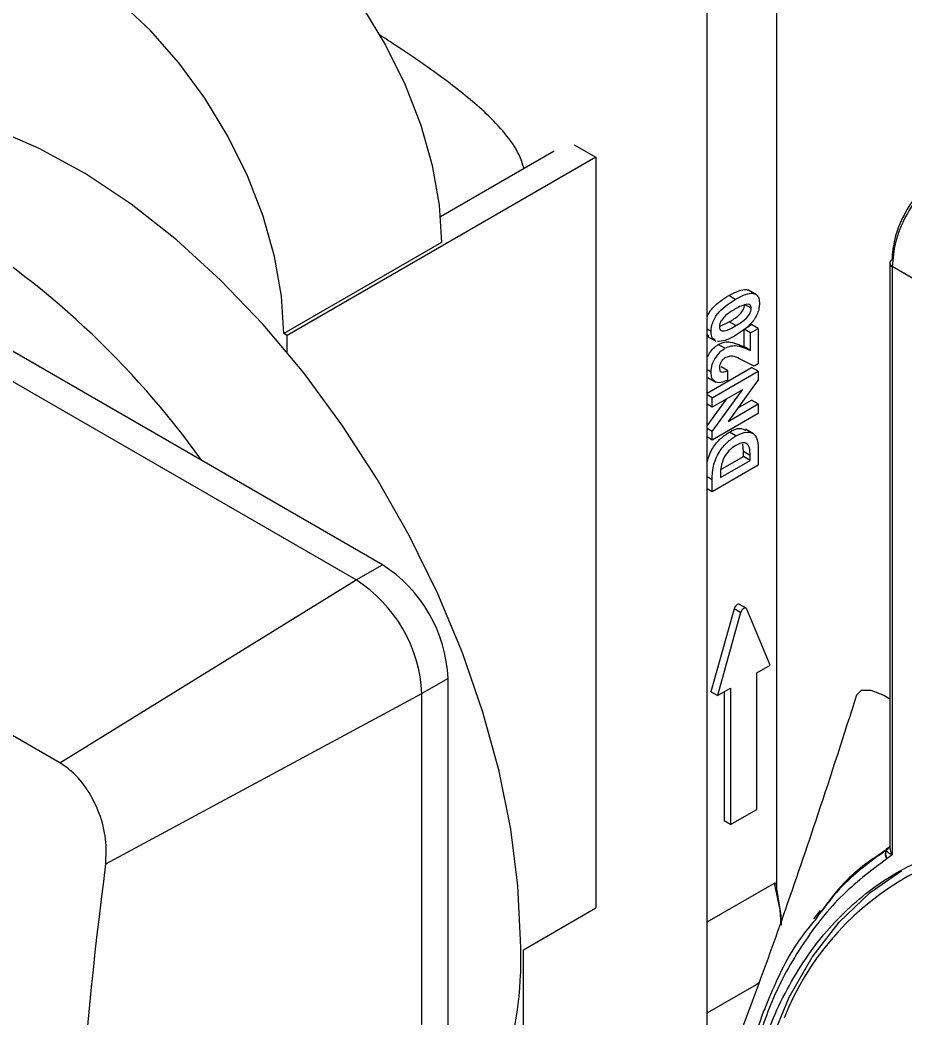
# Model space of a CAD drawing. Extents: x 150 to 4150, y 50 to 2920.
# Drawn here: x 3301.8 to 3420.9, y 1548.9 to 1683.2 of the extents above; entities that cross this region are included whole.
import ezdxf

# ---------------------------------------------------------------- set-up
doc = ezdxf.new("R2010")
doc.units = 0
doc.header["$LTSCALE"] = 10
doc.linetypes.add('SLD-KATı', pattern=[0])
doc.layers.get('0').update_dxf_attribs({"linetype": 'CONTINUOUS'})

msp = doc.modelspace()

# ---------------------------------------------------------------- linework, layer by layer
at = {"color": 7, "linetype": 'SLD-KATı'}
for p, q in [((3394.27, 1535.33), (3394.27, 1717.42)), ((3350.58, 1609.89), (3195.02, 1699.69)), ((3403.61, 1700.02), (3403.61, 1566.31)), ((3347.05, 1607.85), (3191.48, 1697.65)), ((3307.17, 1583.22), (3151.61, 1673.02)), ((3376.37, 1666.43), (3379.31, 1664.74)), ((3379.31, 1664.74), (3337.76, 1640.75)), ((3373.68, 1665.57), (3358.38, 1656.74)), ((3379.31, 1664.74), (3379.31, 1563.69)), ((3358.54, 1653.26), (3337.32, 1641.01)), ((3418.86, 1650.48), (3418.86, 1572.06)), ((3419.19, 1650.02), (3419.19, 1570.84)), ((3526.81, 1587.89), (3419.19, 1650.02)), ((3398.07, 1645.6), (3397.18, 1646.11)), ((3400.93, 1646.24), (3399.83, 1646.87)), ((3400.2, 1644.42), (3399.32, 1644.93)), ((3395.92, 1641.94), (3397.25, 1642.58)), ((3398.14, 1642.07), (3397.25, 1642.58)), ((3399.24, 1641.62), (3400.27, 1642.22)), ((3399.24, 1639.22), (3399.24, 1641.62)), ((3400.13, 1641.11), (3399.24, 1641.62)), ((3400.13, 1641.11), (3401.16, 1641.71)), ((3401.16, 1641.71), (3400.27, 1642.22)), ((3401.16, 1641.71), (3401.16, 1636.94)), ((3337.76, 1640.75), (3337.32, 1641.01)), ((3337.76, 1638.44), (3337.76, 1640.75)), ((3394.81, 1641.27), (3394.27, 1641.59)), ((3394.5, 1640.65), (3394.27, 1640.82)), ((3394.34, 1640.63), (3395.44, 1639.99)), ((3400.13, 1638.71), (3400.13, 1641.11)), ((3396.67, 1639.02), (3395.78, 1639.53)), ((3398.5, 1639.53), (3399.24, 1639.22)), ((3399.39, 1639.02), (3398.5, 1639.53)), ((3400.13, 1638.71), (3399.24, 1639.22)), ((3399.39, 1639.02), (3400.13, 1638.71)), ((3400.59, 1636.62), (3398.64, 1637.61)), ((3394.27, 1632.98), (3400.27, 1636.45)), ((3397.03, 1636.03), (3396.15, 1636.54)), ((3401.16, 1635.93), (3400.27, 1636.45)), ((3401.16, 1636.94), (3400.59, 1636.62)), ((3394.81, 1635.81), (3394.27, 1636.12)), ((3394.36, 1635.1), (3395.47, 1634.46)), ((3394.97, 1632.36), (3401.16, 1635.93)), ((3397.03, 1636.03), (3397.03, 1634.74)), ((3401.16, 1635.93), (3401.16, 1634.77)), ((3401.16, 1634.77), (3397.1, 1629.19)), ((3394.97, 1632.36), (3394.27, 1632.77)), ((3394.97, 1627.84), (3399.04, 1633.43)), ((3399.04, 1633.43), (3394.97, 1631.08)), ((3394.97, 1631.08), (3394.97, 1632.36)), ((3394.27, 1628.6), (3396.88, 1632.18)), ((3394.97, 1631.08), (3394.27, 1631.49)), ((3397.1, 1629.19), (3401.16, 1631.54)), ((3398.38, 1630.95), (3400.27, 1632.05)), ((3401.16, 1631.54), (3400.27, 1632.05)), ((3401.16, 1631.54), (3401.16, 1630.26)), ((3401.16, 1630.26), (3394.97, 1626.68)), ((3394.97, 1627.84), (3394.27, 1628.24)), ((3394.97, 1626.68), (3394.27, 1627.09)), ((3394.97, 1626.68), (3394.97, 1627.84)), ((3398.15, 1627.24), (3397.27, 1627.75)), ((3400.52, 1627.5), (3399.42, 1628.14)), ((3399.16, 1625.12), (3399.08, 1626.13)), ((3396.12, 1622.69), (3399.16, 1624.45)), ((3399.16, 1624.45), (3399.16, 1625.12)), ((3400.05, 1624.61), (3399.16, 1625.12)), ((3400.05, 1623.94), (3399.16, 1624.45)), ((3400.05, 1623.94), (3400.05, 1624.61)), ((3401.16, 1624.93), (3401.16, 1623.29)), ((3401.16, 1623.29), (3394.97, 1619.72)), ((3396.08, 1621.65), (3400.05, 1623.94)), ((3396.08, 1622.14), (3396.08, 1621.65)), ((3394.97, 1619.72), (3394.27, 1620.13)), ((3394.97, 1619.72), (3394.97, 1621.34)), ((3347.05, 1607.85), (3350.58, 1609.89)), ((3307.17, 1583.22), (3347.05, 1607.85)), ((3399.52, 1604.04), (3398.64, 1604.55)), ((3397.91, 1603.96), (3394.79, 1592.79)), ((3398.79, 1603.45), (3395.67, 1592.27)), ((3398.79, 1603.45), (3397.91, 1603.96)), ((3402.74, 1596.36), (3399.62, 1603.92)), ((3400.98, 1595.34), (3402.74, 1596.36)), ((3400.98, 1576.96), (3400.98, 1595.34)), ((3359.42, 1594.58), (3355.88, 1592.54)), ((3359.42, 1451.68), (3359.42, 1594.58)), ((3395.67, 1592.27), (3397.44, 1593.3)), ((3397.44, 1593.3), (3397.44, 1574.92)), ((3313.33, 1569.63), (3355.88, 1592.54)), ((3355.88, 1449.64), (3355.88, 1592.54)), ((3395.67, 1592.27), (3394.79, 1592.79)), ((3396.56, 1592.79), (3396.56, 1575.43)), ((3397.44, 1574.92), (3400.98, 1576.96)), ((3397.44, 1574.92), (3396.56, 1575.43)), ((3418.8, 1571.86), (3418.31, 1571.57)), ((3418.73, 1571.82), (3418.4, 1571.59)), ((3418.69, 1571.79), (3418.54, 1571.62)), ((3418.41, 1571.43), (3418.54, 1571.62)), ((3418.41, 1571.43), (3418.42, 1571.51)), ((3418.42, 1571.51), (3418.54, 1571.62)), ((3419.19, 1570.84), (3418.47, 1570.33)), ((3418.47, 1570.33), (3418.45, 1570.31)), ((3394.27, 1561.81), (3403.35, 1567.05)), ((3369.58, 1558.08), (3379.31, 1563.69)), ((3409.5, 1563.35), (3408.6, 1562.22)), ((3369.58, 1532.56), (3369.58, 1558.08)), ((3394.27, 1549.56), (3400.61, 1553.22))]:
    msp.add_line(p, q, dxfattribs=at)
at = {"color": 8, "linetype": 'SLD-KATı'}
msp.add_line((3394.97, 1621.34), (3394.27, 1621.74), dxfattribs=at)
at = {"color": 7, "linetype": 'SLD-KATı', "flags": 128}
for points in [[(3310.25, 1704.23), (3312.62, 1705.3), (3316.11, 1706.03), (3319.92, 1705.95), (3323.96, 1705.06), (3328.14, 1703.37), (3332.37, 1700.93), (3336.55, 1697.79), (3340.58, 1694.02), (3344.39, 1689.71), (3347.89, 1684.94), (3350.99, 1679.83), (3353.62, 1674.49), (3355.73, 1669.04), (3357.28, 1663.61), (3358.22, 1658.31), (3358.54, 1653.26)], [(3337.32, 1641.01), (3337.01, 1646.06), (3336.07, 1651.36), (3334.52, 1656.8), (3332.41, 1662.25), (3329.77, 1667.58), (3326.67, 1672.69), (3323.18, 1677.46), (3319.37, 1681.78), (3315.33, 1685.55), (3311.15, 1688.69), (3306.92, 1691.13), (3302.74, 1692.81), (3298.7, 1693.71), (3294.9, 1693.79), (3291.4, 1693.05), (3288.3, 1691.52), (3285.67, 1689.23), (3283.55, 1686.22), (3282.01, 1682.57), (3281.07, 1678.35), (3280.75, 1673.67)], [(3369.14, 1559.36), (3368.82, 1566.68), (3367.87, 1574.29), (3366.3, 1582.11), (3364.11, 1590.06), (3361.35, 1598.04), (3358.02, 1605.99), (3354.18, 1613.81), (3349.87, 1621.42), (3345.11, 1628.74), (3339.98, 1635.7), (3334.52, 1642.21), (3328.78, 1648.21), (3322.84, 1653.64), (3316.76, 1658.43), (3310.59, 1662.55), (3304.4, 1665.93), (3298.26, 1668.56), (3292.24, 1670.39), (3286.4, 1671.42), (3280.79, 1671.63), (3275.49, 1671.01), (3270.54, 1669.58), (3266.54, 1667.67)], [(3398.64, 1604.55), (3398.57, 1604.58), (3398.45, 1604.58), (3398.32, 1604.52), (3398.19, 1604.42), (3398.07, 1604.29), (3397.98, 1604.13), (3397.91, 1603.96)], [(3399.62, 1603.92), (3399.55, 1604.02), (3399.46, 1604.07), (3399.34, 1604.07), (3399.21, 1604.01), (3399.08, 1603.91), (3398.96, 1603.78), (3398.86, 1603.62), (3398.79, 1603.45)], [(3414.38, 1592.32), (3415.04, 1593.01), (3416.33, 1593.03)], [(3416.33, 1593.03), (3418.04, 1592.35), (3418.86, 1591.85)], [(3410.9, 1466.55), (3408.41, 1472.8), (3405.33, 1481.74), (3402.83, 1490.64), (3400.93, 1499.43), (3399.66, 1508.03), (3399.03, 1516.36), (3399.03, 1524.36), (3399.66, 1531.96), (3400.93, 1539.09), (3402.83, 1545.69), (3405.33, 1551.71), (3408.41, 1557.09), (3412.05, 1561.8), (3416.22, 1565.78), (3420.46, 1568.75)], [(3404.23, 1561.37), (3404.09, 1563.46), (3403.35, 1567.05)], [(3403.61, 1566.31), (3404.19, 1562.7), (3404.23, 1561.39)], [(3400.61, 1553.22), (3400.77, 1553.32), (3401.3, 1553.69)]]:
    msp.add_lwpolyline(points, dxfattribs=at)
at = {"color": 7, "linetype": 'SLD-KATı'}
for centre, radius, start, end in [((3229.48, 1554.64), 119.03, 35.5969, 58.6758), ((3419.39, 1650.44), 0.54, 117.475, 175.2816), ((3340.23, 1593.7), 19.21, 2.6055, 57.3945), ((3336.69, 1591.66), 19.21, 2.6055, 57.3945), ((3439.91, 1534.85), 37.96, 85.0229, 158.32), ((3419.36, 1570.94), 1.11, 148.5896, 214.0852), ((3419.51, 1570.94), 1.21, 156.3861, 210.3777), ((3319.68, 1556.69), 49.53, 323.3455, 3.0856)]:
    msp.add_arc(centre, radius, start, end, dxfattribs=at)
at = {"color": 8, "linetype": 'SLD-KATı'}
msp.add_arc((3419.4, 1650.52), 0.543, 184.2707, 247.0494, dxfattribs=at)
at = {"color": 7, "linetype": 'SLD-KATı'}
msp.add_ellipse((3719.95, 1717.08), major_axis=(296.44, 478.25), ratio=0.597167, start_param=2.218639, end_param=2.531018, dxfattribs=at)
for points, knots in [([(3369.63, 1663.23), (3369.43, 1663.85), (3368.87, 1665.56), (3367.12, 1667.99), (3363.99, 1671.27), (3359.38, 1674.97), (3354.39, 1678.48), (3351.14, 1680.59), (3350.11, 1681.26)], [0, 0, 0, 0, 0.08066, 0.222383, 0.367653, 0.619804, 0.879159, 1, 1, 1, 1]), ([(3424.78, 1661.77), (3424.06, 1661.17), (3422.57, 1659.92), (3420.68, 1657.01), (3419.38, 1653.79), (3419.22, 1651.85), (3419.14, 1650.92)], [0, 0, 0, 0, 0.240926, 0.500219, 0.759376, 1, 1, 1, 1]), ([(3425.57, 1662.23), (3425.06, 1661.83), (3424.09, 1661.08), (3422.51, 1659.27), (3420.85, 1656.7), (3419.46, 1653.27), (3419.27, 1651.09), (3419.19, 1650.02)], [0, 0, 0, 0, 0.151413, 0.285503, 0.500917, 0.756774, 1, 1, 1, 1]), ([(3394.27, 1643.27), (3394.36, 1643.46), (3394.57, 1643.89), (3395.51, 1645.07), (3396.44, 1645.65), (3397.18, 1646.11)], [0, 0, 0, 0, 0.142901, 0.315155, 1, 1, 1, 1]), ([(3397.18, 1646.11), (3397.92, 1646.49), (3398.84, 1646.97), (3399.72, 1646.94), (3399.88, 1646.82), (3399.92, 1646.79)], [0, 0, 0, 0, 0.7449825, 0.9323447, 1, 1, 1, 1]), ([(3398.07, 1645.6), (3398.81, 1646), (3399.74, 1646.5), (3400.69, 1646.4), (3401.07, 1646.15), (3401.29, 1645.68), (3401.31, 1645.27), (3401.32, 1645.06)], [0, 0, 0, 0, 0.498809, 0.624259, 0.74943, 0.874575, 1, 1, 1, 1]), ([(3394.81, 1641.27), (3394.82, 1641.49), (3394.84, 1641.93), (3395.07, 1642.65), (3395.43, 1643.34), (3396.38, 1644.56), (3397.32, 1645.14), (3398.07, 1645.6)], [0, 0, 0, 0, 0.125414, 0.250643, 0.375848, 0.501286, 1, 1, 1, 1]), ([(3398.07, 1644.32), (3397.63, 1644.06), (3396.97, 1643.68), (3396.26, 1642.91), (3395.96, 1642.35), (3395.93, 1642.08), (3395.92, 1641.95)], [0, 0, 0, 0, 0.501448, 0.750378, 0.875297, 1, 1, 1, 1]), ([(3397.25, 1642.58), (3397.68, 1642.83), (3398.32, 1643.2), (3399.02, 1643.98), (3399.28, 1644.54), (3399.31, 1644.8), (3399.32, 1644.93)], [0, 0, 0, 0, 0.5014091, 0.750151, 0.8750829, 1, 1, 1, 1]), ([(3399.78, 1644.96), (3399.47, 1644.9), (3398.91, 1644.8), (3398.33, 1644.47), (3398.07, 1644.32)], [0, 0, 0, 0, 0.558417, 1, 1, 1, 1]), ([(3401.32, 1645.06), (3401.31, 1644.85), (3401.28, 1644.42), (3401.08, 1643.71), (3400.72, 1643.02), (3399.79, 1641.81), (3398.86, 1641.24), (3398.12, 1640.78)], [0, 0, 0, 0, 0.125473, 0.250736, 0.375994, 0.501445, 1, 1, 1, 1]), ([(3398.14, 1642.07), (3398.56, 1642.32), (3399.21, 1642.69), (3399.9, 1643.47), (3400.17, 1644.03), (3400.19, 1644.29), (3400.2, 1644.42)], [0, 0, 0, 0, 0.501409, 0.750151, 0.875083, 1, 1, 1, 1]), ([(3400.2, 1644.42), (3400.2, 1644.5), (3400.19, 1644.68), (3400.05, 1644.89), (3399.88, 1644.93), (3399.78, 1644.96)], [0, 0, 0, 0, 0.280266, 0.560445, 1, 1, 1, 1]), ([(3395.92, 1641.95), (3395.93, 1641.82), (3395.96, 1641.58), (3396.24, 1641.31), (3397.01, 1641.43), (3397.69, 1641.81), (3398.14, 1642.07)], [0, 0, 0, 0, 0.124897, 0.249662, 0.498629, 1, 1, 1, 1]), ([(3395.38, 1640.14), (3395.23, 1640.22), (3394.86, 1640.39), (3394.83, 1640.96), (3394.81, 1641.27)], [0, 0, 0, 0, 0.4342409, 1, 1, 1, 1]), ([(3398.12, 1640.78), (3397.64, 1640.51), (3396.78, 1640.02), (3396, 1639.96), (3395.65, 1639.94)], [0, 0, 0, 0, 0.561096, 1, 1, 1, 1]), ([(3394.27, 1637.7), (3394.37, 1637.92), (3394.59, 1638.42), (3395.15, 1639.08), (3395.57, 1639.38), (3395.78, 1639.53)], [0, 0, 0, 0, 0.289128, 0.644807, 1, 1, 1, 1]), ([(3394.81, 1635.81), (3394.84, 1636.14), (3394.89, 1636.81), (3395.41, 1637.8), (3396.02, 1638.57), (3396.45, 1638.87), (3396.67, 1639.02)], [0, 0, 0, 0, 0.279748, 0.558964, 0.779633, 1, 1, 1, 1]), ([(3395.78, 1639.53), (3396.07, 1639.66), (3396.65, 1639.91), (3397.58, 1639.9), (3398.15, 1639.67), (3398.5, 1639.53)], [0, 0, 0, 0, 0.27944, 0.559475, 1, 1, 1, 1]), ([(3396.67, 1639.02), (3396.95, 1639.15), (3397.53, 1639.4), (3398.47, 1639.39), (3399.04, 1639.16), (3399.39, 1639.02)], [0, 0, 0, 0, 0.2794397, 0.5594748, 1, 1, 1, 1]), ([(3396.74, 1637.78), (3396.62, 1637.7), (3396.38, 1637.53), (3396.1, 1637.13), (3395.94, 1636.72), (3395.93, 1636.49), (3395.92, 1636.37)], [0, 0, 0, 0, 0.279841, 0.559185, 0.779391, 1, 1, 1, 1]), ([(3398.64, 1637.61), (3398.34, 1637.78), (3397.8, 1638.09), (3397.07, 1637.88), (3396.74, 1637.78)], [0, 0, 0, 0, 0.562478, 1, 1, 1, 1]), ([(3395.92, 1636.37), (3395.95, 1636.22), (3396, 1635.91), (3396.43, 1635.76), (3396.8, 1635.93), (3397.03, 1636.03)], [0, 0, 0, 0, 0.278755, 0.559273, 1, 1, 1, 1]), ([(3397.03, 1634.74), (3396.72, 1634.6), (3396.09, 1634.32), (3395.33, 1634.44), (3394.87, 1634.98), (3394.83, 1635.53), (3394.81, 1635.81)], [0, 0, 0, 0, 0.2806375, 0.5599275, 0.7797822, 1, 1, 1, 1]), ([(3397.27, 1627.75), (3397.78, 1628.01), (3398.63, 1628.44), (3399.23, 1628.09), (3399.47, 1627.96)], [0, 0, 0, 0, 0.601911, 1, 1, 1, 1]), ([(3394.27, 1623.75), (3394.48, 1624.39), (3394.87, 1625.55), (3396.08, 1626.95), (3396.87, 1627.48), (3397.27, 1627.75)], [0, 0, 0, 0, 0.377039, 0.688244, 1, 1, 1, 1]), ([(3394.97, 1621.34), (3394.97, 1621.93), (3394.98, 1623.11), (3395.77, 1625.03), (3396.95, 1626.44), (3397.75, 1626.97), (3398.15, 1627.24)], [0, 0, 0, 0, 0.281479, 0.558724, 0.779167, 1, 1, 1, 1]), ([(3398.15, 1627.24), (3398.65, 1627.46), (3399.64, 1627.92), (3400.79, 1627.52), (3401.16, 1626.28), (3401.16, 1625.39), (3401.16, 1624.93)], [0, 0, 0, 0, 0.280256, 0.558957, 0.778322, 1, 1, 1, 1]), ([(3398.13, 1625.94), (3397.8, 1625.73), (3397.22, 1625.35), (3396.77, 1624.67), (3396.58, 1624.37)], [0, 0, 0, 0, 0.5603, 1, 1, 1, 1]), ([(3400.05, 1624.61), (3400.05, 1624.97), (3400.05, 1625.68), (3399.59, 1626.32), (3398.86, 1626.31), (3398.37, 1626.07), (3398.13, 1625.94)], [0, 0, 0, 0, 0.281796, 0.55844, 0.778854, 1, 1, 1, 1]), ([(3396.58, 1624.37), (3396.4, 1623.94), (3396.09, 1623.15), (3396.08, 1622.45), (3396.08, 1622.14)], [0, 0, 0, 0, 0.557302, 1, 1, 1, 1]), ([(3414.39, 1592.33), (3412.67, 1586.99), (3409.49, 1577.09), (3404.8, 1563.39), (3400.64, 1551.84), (3397, 1542.21), (3393.88, 1534.28), (3389.97, 1524.77), (3384.83, 1513.01), (3378.39, 1499.77), (3371.73, 1487.87), (3365.79, 1478.31), (3361.29, 1472.98), (3359.42, 1470.75)], [0, 0, 0, 0, 0.1267698, 0.2348201, 0.3261663, 0.4025965, 0.4656732, 0.5168693, 0.6321856, 0.7517814, 0.8435588, 0.9347838, 1, 1, 1, 1]), ([(3313.33, 1569.63), (3313.38, 1570.72), (3313.49, 1572.91), (3312.58, 1576.47), (3310.96, 1579.68), (3309.03, 1581.98), (3307.69, 1582.87), (3307.17, 1583.22)], [0, 0, 0, 0, 0.21762, 0.435299, 0.651939, 0.865734, 1, 1, 1, 1]), ([(3418.86, 1572.09), (3418.86, 1572.09), (3418.87, 1572.11), (3418.88, 1571.99), (3418.82, 1571.91), (3418.78, 1571.85)], [0, 0, 0, 0, 0.015176, 0.300207, 1, 1, 1, 1]), ([(3418.54, 1571.62), (3416.5, 1570.26), (3413.14, 1568.02), (3410.61, 1564.54), (3409.61, 1563.17)], [0, 0, 0, 0, 0.606025, 1, 1, 1, 1]), ([(3419.19, 1570.84), (3419.08, 1570.88), (3418.95, 1570.94), (3418.79, 1571.04), (3418.57, 1571.19), (3418.48, 1571.33), (3418.41, 1571.43)], [0, 0, 0, 0, 0.250271, 0.334965, 0.500317, 1, 1, 1, 1]), ([(3403.35, 1567.05), (3403.36, 1567.05), (3403.39, 1567.07), (3403.43, 1567.06), (3403.5, 1567.01), (3403.6, 1566.78), (3403.61, 1566.52), (3403.61, 1566.31)], [0, 0, 0, 0, 0.042646, 0.095627, 0.183816, 0.372391, 1, 1, 1, 1]), ([(3408.8, 1562.07), (3408.12, 1561.25), (3405.62, 1558.25), (3403.51, 1553.82), (3401.83, 1549.67), (3401.13, 1547.75), (3400.49, 1545.77), (3399.89, 1543.75), (3399.36, 1541.69), (3398.88, 1539.58), (3398.54, 1537.86), (3398.24, 1536.21), (3397.94, 1534.31), (3397.58, 1531.58), (3397.3, 1528.59), (3397.13, 1525.77), (3397.04, 1523.35), (3397.02, 1521.48), (3397.03, 1519.27), (3397.11, 1516.08), (3397.37, 1511.92), (3397.8, 1507.61), (3398.31, 1503.74), (3398.87, 1500.05), (3399.38, 1497.62), (3399.62, 1496.51)], [0, 0, 0, 0, 0.058788, 0.215572, 0.248989, 0.282431, 0.315873, 0.34929, 0.382658, 0.415953, 0.44915, 0.462464, 0.491459, 0.534907, 0.583246, 0.620384, 0.65391, 0.683833, 0.697151, 0.743588, 0.811755, 0.860703, 0.909932, 0.959033, 1, 1, 1, 1])]:
    msp.add_open_spline(points, degree=3, knots=knots, dxfattribs=at)
msp.add_open_spline([(3442.53, 1414.7), (3439.29, 1418.42), (3432.81, 1425.86), (3424.09, 1438.41), (3416.34, 1451.66), (3409.78, 1465.45), (3404.53, 1479.46), (3400.7, 1493.41), (3398.37, 1507.01), (3397.59, 1519.97), (3398.37, 1532.03), (3400.7, 1542.93), (3404.53, 1552.46), (3409.78, 1560.41), (3416.34, 1566.62), (3424.09, 1570.93), (3432.81, 1573.41), (3439.29, 1573.37), (3442.53, 1573.35)], degree=3, dxfattribs=at)
at = {"color": 8, "linetype": 'SLD-KATı'}
for points, knots in [([(3418.87, 1572.06), (3418.87, 1572.01), (3418.85, 1571.78), (3418.95, 1571.35), (3419.11, 1571.01), (3419.19, 1570.84)], [0, 0, 0, 0, 0.118816, 0.558528, 1, 1, 1, 1]), ([(3418.42, 1571.51), (3416.21, 1569.91), (3412.62, 1567.29), (3409.86, 1563.52), (3408.8, 1562.07)], [0, 0, 0, 0, 0.615441, 1, 1, 1, 1]), ([(3418.45, 1570.31), (3416.29, 1568.68), (3411.98, 1565.41), (3406.8, 1558.65), (3402.76, 1551.29), (3401.04, 1545.64), (3400.27, 1543.11)], [0, 0, 0, 0, 0.261427, 0.52335, 0.785868, 1, 1, 1, 1])]:
    msp.add_open_spline(points, degree=3, knots=knots, dxfattribs=at)

doc.saveas('drawing.dxf')
